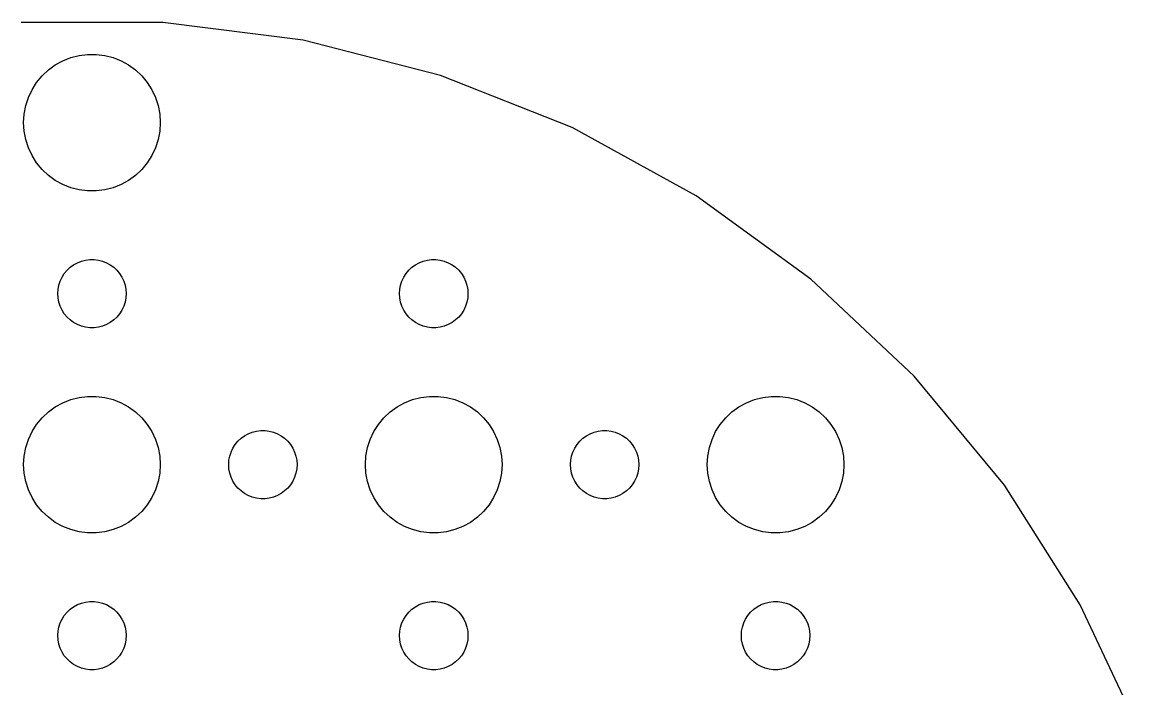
# Model space of a CAD drawing. Header units: metres. Extents: x -52 to 52, y -49 to 489.
# Drawn here: x -3.05 to 46.02, y 130.17 to 159.4 of the extents above; entities that cross this region are included whole.
import ezdxf

# ---------------------------------------------------------------- set-up
doc = ezdxf.new("R2010")
doc.units = ezdxf.units.M

msp = doc.modelspace()

# ---------------------------------------------------------------- linework, layer by layer
for p, q in [((3.10791, 159.399), (-3.10791, 159.399)), ((9.27475, 158.62), (3.10791, 159.399)), ((15.2953, 157.074), (9.27475, 158.62)), ((-1.91226, 157.312), (-1.60747, 157.533)), ((-1.60747, 157.533), (-1.27733, 157.714)), ((-1.27733, 157.714), (-0.927048, 157.853)), ((-0.927048, 157.853), (-0.562134, 157.947)), ((-0.562134, 157.947), (-0.18837, 157.994)), ((-0.18837, 157.994), (0.18837, 157.994)), ((0.18837, 157.994), (0.562134, 157.947)), ((0.562134, 157.947), (0.927048, 157.853)), ((0.927048, 157.853), (1.27733, 157.714)), ((1.27733, 157.714), (1.60747, 157.533)), ((1.60747, 157.533), (1.91226, 157.312)), ((-2.42705, 156.763), (-2.1869, 157.054)), ((-2.1869, 157.054), (-1.91226, 157.312)), ((1.91226, 157.312), (2.1869, 157.054)), ((2.1869, 157.054), (2.42705, 156.763)), ((21.0747, 154.786), (15.2953, 157.074)), ((-2.62891, 156.445), (-2.42705, 156.763)), ((2.42705, 156.763), (2.62891, 156.445)), ((-2.90575, 155.746), (-2.78932, 156.104)), ((-2.78932, 156.104), (-2.62891, 156.445)), ((2.62891, 156.445), (2.78932, 156.104)), ((2.78932, 156.104), (2.90575, 155.746)), ((-2.97633, 155.376), (-2.90575, 155.746)), ((2.90575, 155.746), (2.97633, 155.376)), ((-3, 155), (-2.97633, 155.376)), ((2.97633, 155.376), (3, 155)), ((-2.97633, 154.624), (-3, 155)), ((-2.90575, 154.254), (-2.97633, 154.624)), ((2.97633, 154.624), (2.90575, 154.254)), ((3, 155), (2.97633, 154.624)), ((26.5217, 151.791), (21.0747, 154.786)), ((-2.78932, 153.896), (-2.90575, 154.254)), ((2.90575, 154.254), (2.78932, 153.896)), ((-2.62891, 153.555), (-2.78932, 153.896)), ((2.78932, 153.896), (2.62891, 153.555)), ((-2.42705, 153.237), (-2.62891, 153.555)), ((-2.1869, 152.946), (-2.42705, 153.237)), ((2.42705, 153.237), (2.1869, 152.946)), ((2.62891, 153.555), (2.42705, 153.237)), ((-1.91226, 152.688), (-2.1869, 152.946)), ((-1.60747, 152.467), (-1.91226, 152.688)), ((1.91226, 152.688), (1.60747, 152.467)), ((2.1869, 152.946), (1.91226, 152.688)), ((-1.27733, 152.286), (-1.60747, 152.467)), ((-0.927048, 152.147), (-1.27733, 152.286)), ((-0.562134, 152.053), (-0.927048, 152.147)), ((0.927048, 152.147), (0.562134, 152.053)), ((1.27733, 152.286), (0.927048, 152.147)), ((1.60747, 152.467), (1.27733, 152.286)), ((-0.18837, 152.006), (-0.562134, 152.053)), ((0.18837, 152.006), (-0.18837, 152.006)), ((0.562134, 152.053), (0.18837, 152.006)), ((31.5504, 148.138), (26.5217, 151.791)), ((-0.956131, 148.656), (-0.803726, 148.766)), ((-0.803726, 148.766), (-0.638657, 148.857)), ((-0.638657, 148.857), (-0.463516, 148.927)), ((-0.463516, 148.927), (-0.281067, 148.973)), ((-0.281067, 148.973), (-0.094177, 148.997)), ((-0.094177, 148.997), (0.094177, 148.997)), ((0.094177, 148.997), (0.281067, 148.973)), ((0.281067, 148.973), (0.463516, 148.927)), ((0.463516, 148.927), (0.638657, 148.857)), ((0.638657, 148.857), (0.803726, 148.766)), ((0.803726, 148.766), (0.956131, 148.656)), ((14.0439, 148.656), (14.1963, 148.766)), ((14.1963, 148.766), (14.3613, 148.857)), ((14.3613, 148.857), (14.5365, 148.927)), ((14.5365, 148.927), (14.7189, 148.973)), ((14.7189, 148.973), (14.9058, 148.997)), ((14.9058, 148.997), (15.0942, 148.997)), ((15.0942, 148.997), (15.2811, 148.973)), ((15.2811, 148.973), (15.4635, 148.927)), ((15.4635, 148.927), (15.6387, 148.857)), ((15.6387, 148.857), (15.8037, 148.766)), ((15.8037, 148.766), (15.9561, 148.656)), ((-1.39465, 148.052), (-1.31445, 148.223)), ((-1.31445, 148.223), (-1.21352, 148.382)), ((-1.21352, 148.382), (-1.09344, 148.527)), ((-1.09344, 148.527), (-0.956131, 148.656)), ((0.956131, 148.656), (1.09344, 148.527)), ((1.09344, 148.527), (1.21352, 148.382)), ((1.21352, 148.382), (1.31445, 148.223)), ((1.31445, 148.223), (1.39465, 148.052)), ((13.6053, 148.052), (13.6855, 148.223)), ((13.6855, 148.223), (13.7865, 148.382)), ((13.7865, 148.382), (13.9065, 148.527)), ((13.9065, 148.527), (14.0439, 148.656)), ((15.9561, 148.656), (16.0934, 148.527)), ((16.0934, 148.527), (16.2135, 148.382)), ((16.2135, 148.382), (16.3145, 148.223)), ((16.3145, 148.223), (16.3947, 148.052)), ((-1.48816, 147.688), (-1.45287, 147.873)), ((-1.45287, 147.873), (-1.39465, 148.052)), ((1.39465, 148.052), (1.45287, 147.873)), ((1.45287, 147.873), (1.48816, 147.688)), ((13.5118, 147.688), (13.5471, 147.873)), ((13.5471, 147.873), (13.6053, 148.052)), ((16.3947, 148.052), (16.4529, 147.873)), ((16.4529, 147.873), (16.4882, 147.688)), ((36.0816, 143.883), (31.5504, 148.138)), ((-1.5, 147.5), (-1.48816, 147.688)), ((-1.48816, 147.312), (-1.5, 147.5)), ((-1.45287, 147.127), (-1.48816, 147.312)), ((1.48816, 147.312), (1.45287, 147.127)), ((1.48816, 147.688), (1.5, 147.5)), ((1.5, 147.5), (1.48816, 147.312)), ((13.5, 147.5), (13.5118, 147.688)), ((13.5118, 147.312), (13.5, 147.5)), ((13.5471, 147.127), (13.5118, 147.312)), ((16.4882, 147.312), (16.4529, 147.127)), ((16.4882, 147.688), (16.5, 147.5)), ((16.5, 147.5), (16.4882, 147.312)), ((-1.39465, 146.948), (-1.45287, 147.127)), ((-1.31445, 146.777), (-1.39465, 146.948)), ((-1.21352, 146.618), (-1.31445, 146.777)), ((1.31445, 146.777), (1.21352, 146.618)), ((1.39465, 146.948), (1.31445, 146.777)), ((1.45287, 147.127), (1.39465, 146.948)), ((13.6053, 146.948), (13.5471, 147.127)), ((13.6855, 146.777), (13.6053, 146.948)), ((13.7865, 146.618), (13.6855, 146.777)), ((16.3145, 146.777), (16.2135, 146.618)), ((16.3947, 146.948), (16.3145, 146.777)), ((16.4529, 147.127), (16.3947, 146.948)), ((-1.09344, 146.473), (-1.21352, 146.618)), ((-0.956131, 146.344), (-1.09344, 146.473)), ((-0.803726, 146.234), (-0.956131, 146.344)), ((0.956131, 146.344), (0.803726, 146.234)), ((1.09344, 146.473), (0.956131, 146.344)), ((1.21352, 146.618), (1.09344, 146.473)), ((13.9065, 146.473), (13.7865, 146.618)), ((14.0439, 146.344), (13.9065, 146.473)), ((14.1963, 146.234), (14.0439, 146.344)), ((15.9561, 146.344), (15.8037, 146.234)), ((16.0934, 146.473), (15.9561, 146.344)), ((16.2135, 146.618), (16.0934, 146.473)), ((-0.638657, 146.143), (-0.803726, 146.234)), ((-0.463516, 146.073), (-0.638657, 146.143)), ((-0.281067, 146.027), (-0.463516, 146.073)), ((-0.094177, 146.003), (-0.281067, 146.027)), ((0.094177, 146.003), (-0.094177, 146.003)), ((0.281067, 146.027), (0.094177, 146.003)), ((0.463516, 146.073), (0.281067, 146.027)), ((0.638657, 146.143), (0.463516, 146.073)), ((0.803726, 146.234), (0.638657, 146.143)), ((14.3613, 146.143), (14.1963, 146.234)), ((14.5365, 146.073), (14.3613, 146.143)), ((14.7189, 146.027), (14.5365, 146.073)), ((14.9058, 146.003), (14.7189, 146.027)), ((15.0942, 146.003), (14.9058, 146.003)), ((15.2811, 146.027), (15.0942, 146.003)), ((15.4635, 146.073), (15.2811, 146.027)), ((15.6387, 146.143), (15.4635, 146.073)), ((15.8037, 146.234), (15.6387, 146.143)), ((40.0437, 139.093), (36.0816, 143.883)), ((-1.27733, 142.714), (-0.927048, 142.853)), ((-0.927048, 142.853), (-0.562134, 142.947)), ((-0.562134, 142.947), (-0.18837, 142.994)), ((-0.18837, 142.994), (0.18837, 142.994)), ((0.18837, 142.994), (0.562134, 142.947)), ((0.562134, 142.947), (0.927048, 142.853)), ((0.927048, 142.853), (1.27733, 142.714)), ((13.7227, 142.714), (14.0729, 142.853)), ((14.0729, 142.853), (14.4379, 142.947)), ((14.4379, 142.947), (14.8116, 142.994)), ((14.8116, 142.994), (15.1884, 142.994)), ((15.1884, 142.994), (15.5621, 142.947)), ((15.5621, 142.947), (15.927, 142.853)), ((15.927, 142.853), (16.2773, 142.714)), ((28.7227, 142.714), (29.0729, 142.853)), ((29.0729, 142.853), (29.4379, 142.947)), ((29.4379, 142.947), (29.8116, 142.994)), ((29.8116, 142.994), (30.1884, 142.994)), ((30.1884, 142.994), (30.5621, 142.947)), ((30.5621, 142.947), (30.927, 142.853)), ((30.927, 142.853), (31.2773, 142.714)), ((-1.91226, 142.312), (-1.60747, 142.533)), ((-1.60747, 142.533), (-1.27733, 142.714)), ((1.27733, 142.714), (1.60747, 142.533)), ((1.60747, 142.533), (1.91226, 142.312)), ((13.0877, 142.312), (13.3925, 142.533)), ((13.3925, 142.533), (13.7227, 142.714)), ((16.2773, 142.714), (16.6075, 142.533)), ((16.6075, 142.533), (16.9123, 142.312)), ((28.0877, 142.312), (28.3925, 142.533)), ((28.3925, 142.533), (28.7227, 142.714)), ((31.2773, 142.714), (31.6075, 142.533)), ((31.6075, 142.533), (31.9123, 142.312)), ((-2.42705, 141.763), (-2.1869, 142.054)), ((-2.1869, 142.054), (-1.91226, 142.312)), ((1.91226, 142.312), (2.1869, 142.054)), ((2.1869, 142.054), (2.42705, 141.763)), ((12.5729, 141.763), (12.8131, 142.054)), ((12.8131, 142.054), (13.0877, 142.312)), ((16.9123, 142.312), (17.1869, 142.054)), ((17.1869, 142.054), (17.427, 141.763)), ((27.5729, 141.763), (27.8131, 142.054)), ((27.8131, 142.054), (28.0877, 142.312)), ((31.9123, 142.312), (32.1869, 142.054)), ((32.1869, 142.054), (32.427, 141.763)), ((-2.78932, 141.104), (-2.62891, 141.445)), ((-2.62891, 141.445), (-2.42705, 141.763)), ((2.42705, 141.763), (2.62891, 141.445)), ((2.62891, 141.445), (2.78932, 141.104)), ((6.69626, 141.266), (6.86133, 141.357)), ((6.86133, 141.357), (7.03647, 141.427)), ((7.03647, 141.427), (7.21892, 141.473)), ((7.21892, 141.473), (7.40581, 141.497)), ((7.40581, 141.497), (7.59418, 141.497)), ((7.59418, 141.497), (7.78107, 141.473)), ((7.78107, 141.473), (7.96352, 141.427)), ((7.96352, 141.427), (8.13866, 141.357)), ((8.13866, 141.357), (8.30373, 141.266)), ((12.2107, 141.104), (12.3711, 141.445)), ((12.3711, 141.445), (12.5729, 141.763)), ((17.427, 141.763), (17.6289, 141.445)), ((17.6289, 141.445), (17.7893, 141.104)), ((21.6963, 141.266), (21.8613, 141.357)), ((21.8613, 141.357), (22.0365, 141.427)), ((22.0365, 141.427), (22.2189, 141.473)), ((22.2189, 141.473), (22.4058, 141.497)), ((22.4058, 141.497), (22.5942, 141.497)), ((22.5942, 141.497), (22.7811, 141.473)), ((22.7811, 141.473), (22.9635, 141.427)), ((22.9635, 141.427), (23.1387, 141.357)), ((23.1387, 141.357), (23.3037, 141.266)), ((27.2107, 141.104), (27.3711, 141.445)), ((27.3711, 141.445), (27.5729, 141.763)), ((32.427, 141.763), (32.6289, 141.445)), ((32.6289, 141.445), (32.7893, 141.104)), ((-2.90575, 140.746), (-2.78932, 141.104)), ((2.78932, 141.104), (2.90575, 140.746)), ((6.18553, 140.723), (6.28647, 140.882)), ((6.28647, 140.882), (6.40654, 141.027)), ((6.40654, 141.027), (6.54385, 141.156)), ((6.54385, 141.156), (6.69626, 141.266)), ((8.30373, 141.266), (8.45613, 141.156)), ((8.45613, 141.156), (8.59344, 141.027)), ((8.59344, 141.027), (8.71352, 140.882)), ((8.71352, 140.882), (8.81445, 140.723)), ((12.0942, 140.746), (12.2107, 141.104)), ((17.7893, 141.104), (17.9057, 140.746)), ((21.1855, 140.723), (21.2865, 140.882)), ((21.2865, 140.882), (21.4065, 141.027)), ((21.4065, 141.027), (21.5439, 141.156)), ((21.5439, 141.156), (21.6963, 141.266)), ((23.3037, 141.266), (23.4561, 141.156)), ((23.4561, 141.156), (23.5934, 141.027)), ((23.5934, 141.027), (23.7135, 140.882)), ((23.7135, 140.882), (23.8145, 140.723)), ((27.0942, 140.746), (27.2107, 141.104)), ((32.7893, 141.104), (32.9057, 140.746)), ((-3, 140), (-2.97633, 140.376)), ((-2.97633, 140.376), (-2.90575, 140.746)), ((2.90575, 140.746), (2.97633, 140.376)), ((2.97633, 140.376), (3, 140)), ((6.01183, 140.188), (6.04712, 140.373)), ((6.04712, 140.373), (6.10533, 140.552)), ((6.10533, 140.552), (6.18553, 140.723)), ((8.81445, 140.723), (8.89465, 140.552)), ((8.89465, 140.552), (8.95287, 140.373)), ((8.95287, 140.373), (8.98816, 140.188)), ((12, 140), (12.0237, 140.376)), ((12.0237, 140.376), (12.0942, 140.746)), ((17.9057, 140.746), (17.9763, 140.376)), ((17.9763, 140.376), (18, 140)), ((21.0118, 140.188), (21.0471, 140.373)), ((21.0471, 140.373), (21.1053, 140.552)), ((21.1053, 140.552), (21.1855, 140.723)), ((23.8145, 140.723), (23.8947, 140.552)), ((23.8947, 140.552), (23.9529, 140.373)), ((23.9529, 140.373), (23.9882, 140.188)), ((27, 140), (27.0237, 140.376)), ((27.0237, 140.376), (27.0942, 140.746)), ((32.9057, 140.746), (32.9763, 140.376)), ((32.9763, 140.376), (33, 140)), ((-2.97633, 139.624), (-3, 140)), ((3, 140), (2.97633, 139.624)), ((6, 140), (6.01183, 140.188)), ((6.01183, 139.812), (6, 140)), ((8.98816, 140.188), (9, 140)), ((9, 140), (8.98816, 139.812)), ((12.0237, 139.624), (12, 140)), ((18, 140), (17.9763, 139.624)), ((21, 140), (21.0118, 140.188)), ((21.0118, 139.812), (21, 140)), ((23.9882, 140.188), (24, 140)), ((24, 140), (23.9882, 139.812)), ((27.0237, 139.624), (27, 140)), ((33, 140), (32.9763, 139.624)), ((-2.90575, 139.254), (-2.97633, 139.624)), ((2.97633, 139.624), (2.90575, 139.254)), ((6.04712, 139.627), (6.01183, 139.812)), ((6.10533, 139.448), (6.04712, 139.627)), ((6.18553, 139.277), (6.10533, 139.448)), ((8.89465, 139.448), (8.81445, 139.277)), ((8.95287, 139.627), (8.89465, 139.448)), ((8.98816, 139.812), (8.95287, 139.627)), ((12.0942, 139.254), (12.0237, 139.624)), ((17.9763, 139.624), (17.9057, 139.254)), ((21.0471, 139.627), (21.0118, 139.812)), ((21.1053, 139.448), (21.0471, 139.627)), ((21.1855, 139.277), (21.1053, 139.448)), ((23.8947, 139.448), (23.8145, 139.277)), ((23.9529, 139.627), (23.8947, 139.448)), ((23.9882, 139.812), (23.9529, 139.627)), ((27.0942, 139.254), (27.0237, 139.624)), ((32.9763, 139.624), (32.9057, 139.254)), ((-2.78932, 138.896), (-2.90575, 139.254)), ((-2.62891, 138.555), (-2.78932, 138.896)), ((2.78932, 138.896), (2.62891, 138.555)), ((2.90575, 139.254), (2.78932, 138.896)), ((6.28647, 139.118), (6.18553, 139.277)), ((6.40654, 138.973), (6.28647, 139.118)), ((6.54385, 138.844), (6.40654, 138.973)), ((8.59344, 138.973), (8.45613, 138.844)), ((8.71352, 139.118), (8.59344, 138.973)), ((8.81445, 139.277), (8.71352, 139.118)), ((12.2107, 138.896), (12.0942, 139.254)), ((12.3711, 138.555), (12.2107, 138.896)), ((17.7893, 138.896), (17.6289, 138.555)), ((17.9057, 139.254), (17.7893, 138.896)), ((21.2865, 139.118), (21.1855, 139.277)), ((21.4065, 138.973), (21.2865, 139.118)), ((21.5439, 138.844), (21.4065, 138.973)), ((23.5934, 138.973), (23.4561, 138.844)), ((23.7135, 139.118), (23.5934, 138.973)), ((23.8145, 139.277), (23.7135, 139.118)), ((27.2107, 138.896), (27.0942, 139.254)), ((27.3711, 138.555), (27.2107, 138.896)), ((32.7893, 138.896), (32.6289, 138.555)), ((32.9057, 139.254), (32.7893, 138.896)), ((43.3743, 133.845), (40.0437, 139.093)), ((-2.42705, 138.237), (-2.62891, 138.555)), ((2.62891, 138.555), (2.42705, 138.237)), ((6.69626, 138.734), (6.54385, 138.844)), ((6.86133, 138.643), (6.69626, 138.734)), ((7.03647, 138.573), (6.86133, 138.643)), ((7.21892, 138.527), (7.03647, 138.573)), ((7.40581, 138.503), (7.21892, 138.527)), ((7.59418, 138.503), (7.40581, 138.503)), ((7.78107, 138.527), (7.59418, 138.503)), ((7.96352, 138.573), (7.78107, 138.527)), ((8.13866, 138.643), (7.96352, 138.573)), ((8.30373, 138.734), (8.13866, 138.643)), ((8.45613, 138.844), (8.30373, 138.734)), ((12.5729, 138.237), (12.3711, 138.555)), ((17.6289, 138.555), (17.427, 138.237)), ((21.6963, 138.734), (21.5439, 138.844)), ((21.8613, 138.643), (21.6963, 138.734)), ((22.0365, 138.573), (21.8613, 138.643)), ((22.2189, 138.527), (22.0365, 138.573)), ((22.4058, 138.503), (22.2189, 138.527)), ((22.5942, 138.503), (22.4058, 138.503)), ((22.7811, 138.527), (22.5942, 138.503)), ((22.9635, 138.573), (22.7811, 138.527)), ((23.1387, 138.643), (22.9635, 138.573)), ((23.3037, 138.734), (23.1387, 138.643)), ((23.4561, 138.844), (23.3037, 138.734)), ((27.5729, 138.237), (27.3711, 138.555)), ((32.6289, 138.555), (32.427, 138.237)), ((-2.1869, 137.946), (-2.42705, 138.237)), ((-1.91226, 137.688), (-2.1869, 137.946)), ((2.1869, 137.946), (1.91226, 137.688)), ((2.42705, 138.237), (2.1869, 137.946)), ((12.8131, 137.946), (12.5729, 138.237)), ((13.0877, 137.688), (12.8131, 137.946)), ((17.1869, 137.946), (16.9123, 137.688)), ((17.427, 138.237), (17.1869, 137.946)), ((27.8131, 137.946), (27.5729, 138.237)), ((28.0877, 137.688), (27.8131, 137.946)), ((32.1869, 137.946), (31.9123, 137.688)), ((32.427, 138.237), (32.1869, 137.946)), ((-1.60747, 137.467), (-1.91226, 137.688)), ((-1.27733, 137.286), (-1.60747, 137.467)), ((1.60747, 137.467), (1.27733, 137.286)), ((1.91226, 137.688), (1.60747, 137.467)), ((13.3925, 137.467), (13.0877, 137.688)), ((13.7227, 137.286), (13.3925, 137.467)), ((16.6075, 137.467), (16.2773, 137.286)), ((16.9123, 137.688), (16.6075, 137.467)), ((28.3925, 137.467), (28.0877, 137.688)), ((28.7227, 137.286), (28.3925, 137.467)), ((31.6075, 137.467), (31.2773, 137.286)), ((31.9123, 137.688), (31.6075, 137.467)), ((-0.927048, 137.147), (-1.27733, 137.286)), ((-0.562134, 137.053), (-0.927048, 137.147)), ((-0.18837, 137.006), (-0.562134, 137.053)), ((0.18837, 137.006), (-0.18837, 137.006)), ((0.562134, 137.053), (0.18837, 137.006)), ((0.927048, 137.147), (0.562134, 137.053)), ((1.27733, 137.286), (0.927048, 137.147)), ((14.0729, 137.147), (13.7227, 137.286)), ((14.4379, 137.053), (14.0729, 137.147)), ((14.8116, 137.006), (14.4379, 137.053)), ((15.1884, 137.006), (14.8116, 137.006)), ((15.5621, 137.053), (15.1884, 137.006)), ((15.927, 137.147), (15.5621, 137.053)), ((16.2773, 137.286), (15.927, 137.147)), ((29.0729, 137.147), (28.7227, 137.286)), ((29.4379, 137.053), (29.0729, 137.147)), ((29.8116, 137.006), (29.4379, 137.053)), ((30.1884, 137.006), (29.8116, 137.006)), ((30.5621, 137.053), (30.1884, 137.006)), ((30.927, 137.147), (30.5621, 137.053)), ((31.2773, 137.286), (30.927, 137.147)), ((-0.281067, 133.973), (-0.094177, 133.997)), ((-0.094177, 133.997), (0.094177, 133.997)), ((0.094177, 133.997), (0.281067, 133.973)), ((14.7189, 133.973), (14.9058, 133.997)), ((14.9058, 133.997), (15.0942, 133.997)), ((15.0942, 133.997), (15.2811, 133.973)), ((29.7189, 133.973), (29.9058, 133.997)), ((29.9058, 133.997), (30.0942, 133.997)), ((30.0942, 133.997), (30.2811, 133.973)), ((-1.21352, 133.382), (-1.09344, 133.527)), ((-1.09344, 133.527), (-0.956131, 133.656)), ((-0.956131, 133.656), (-0.803726, 133.766)), ((-0.803726, 133.766), (-0.638657, 133.857)), ((-0.638657, 133.857), (-0.463516, 133.927)), ((-0.463516, 133.927), (-0.281067, 133.973)), ((0.281067, 133.973), (0.463516, 133.927)), ((0.463516, 133.927), (0.638657, 133.857)), ((0.638657, 133.857), (0.803726, 133.766)), ((0.803726, 133.766), (0.956131, 133.656)), ((0.956131, 133.656), (1.09344, 133.527)), ((1.09344, 133.527), (1.21352, 133.382)), ((13.7865, 133.382), (13.9065, 133.527)), ((13.9065, 133.527), (14.0439, 133.656)), ((14.0439, 133.656), (14.1963, 133.766)), ((14.1963, 133.766), (14.3613, 133.857)), ((14.3613, 133.857), (14.5365, 133.927)), ((14.5365, 133.927), (14.7189, 133.973)), ((15.2811, 133.973), (15.4635, 133.927)), ((15.4635, 133.927), (15.6387, 133.857)), ((15.6387, 133.857), (15.8037, 133.766)), ((15.8037, 133.766), (15.9561, 133.656)), ((15.9561, 133.656), (16.0934, 133.527)), ((16.0934, 133.527), (16.2135, 133.382)), ((28.7865, 133.382), (28.9065, 133.527)), ((28.9065, 133.527), (29.0439, 133.656)), ((29.0439, 133.656), (29.1963, 133.766)), ((29.1963, 133.766), (29.3613, 133.857)), ((29.3613, 133.857), (29.5365, 133.927)), ((29.5365, 133.927), (29.7189, 133.973)), ((30.2811, 133.973), (30.4635, 133.927)), ((30.4635, 133.927), (30.6387, 133.857)), ((30.6387, 133.857), (30.8037, 133.766)), ((30.8037, 133.766), (30.9561, 133.656)), ((30.9561, 133.656), (31.0934, 133.527)), ((31.0934, 133.527), (31.2135, 133.382)), ((46.0209, 128.221), (43.3743, 133.845)), ((-1.45287, 132.873), (-1.39465, 133.052)), ((-1.39465, 133.052), (-1.31445, 133.223)), ((-1.31445, 133.223), (-1.21352, 133.382)), ((1.21352, 133.382), (1.31445, 133.223)), ((1.31445, 133.223), (1.39465, 133.052)), ((1.39465, 133.052), (1.45287, 132.873)), ((13.5471, 132.873), (13.6053, 133.052)), ((13.6053, 133.052), (13.6855, 133.223)), ((13.6855, 133.223), (13.7865, 133.382)), ((16.2135, 133.382), (16.3145, 133.223)), ((16.3145, 133.223), (16.3947, 133.052)), ((16.3947, 133.052), (16.4529, 132.873)), ((28.5471, 132.873), (28.6053, 133.052)), ((28.6053, 133.052), (28.6855, 133.223)), ((28.6855, 133.223), (28.7865, 133.382)), ((31.2135, 133.382), (31.3145, 133.223)), ((31.3145, 133.223), (31.3947, 133.052)), ((31.3947, 133.052), (31.4529, 132.873)), ((-1.5, 132.5), (-1.48816, 132.688)), ((-1.48816, 132.688), (-1.45287, 132.873)), ((1.45287, 132.873), (1.48816, 132.688)), ((1.48816, 132.688), (1.5, 132.5)), ((13.5, 132.5), (13.5118, 132.688)), ((13.5118, 132.688), (13.5471, 132.873)), ((16.4529, 132.873), (16.4882, 132.688)), ((16.4882, 132.688), (16.5, 132.5)), ((28.5, 132.5), (28.5118, 132.688)), ((28.5118, 132.688), (28.5471, 132.873)), ((31.4529, 132.873), (31.4882, 132.688)), ((31.4882, 132.688), (31.5, 132.5)), ((-1.48816, 132.312), (-1.5, 132.5)), ((-1.45287, 132.127), (-1.48816, 132.312)), ((-1.39465, 131.948), (-1.45287, 132.127)), ((1.45287, 132.127), (1.39465, 131.948)), ((1.48816, 132.312), (1.45287, 132.127)), ((1.5, 132.5), (1.48816, 132.312)), ((13.5118, 132.312), (13.5, 132.5)), ((13.5471, 132.127), (13.5118, 132.312)), ((13.6053, 131.948), (13.5471, 132.127)), ((16.4529, 132.127), (16.3947, 131.948)), ((16.4882, 132.312), (16.4529, 132.127)), ((16.5, 132.5), (16.4882, 132.312)), ((28.5118, 132.312), (28.5, 132.5)), ((28.5471, 132.127), (28.5118, 132.312)), ((28.6053, 131.948), (28.5471, 132.127)), ((31.4529, 132.127), (31.3947, 131.948)), ((31.4882, 132.312), (31.4529, 132.127)), ((31.5, 132.5), (31.4882, 132.312)), ((-1.31445, 131.777), (-1.39465, 131.948)), ((-1.21352, 131.618), (-1.31445, 131.777)), ((-1.09344, 131.473), (-1.21352, 131.618)), ((1.21352, 131.618), (1.09344, 131.473)), ((1.31445, 131.777), (1.21352, 131.618)), ((1.39465, 131.948), (1.31445, 131.777)), ((13.6855, 131.777), (13.6053, 131.948)), ((13.7865, 131.618), (13.6855, 131.777)), ((13.9065, 131.473), (13.7865, 131.618)), ((16.2135, 131.618), (16.0934, 131.473)), ((16.3145, 131.777), (16.2135, 131.618)), ((16.3947, 131.948), (16.3145, 131.777)), ((28.6855, 131.777), (28.6053, 131.948)), ((28.7865, 131.618), (28.6855, 131.777)), ((28.9065, 131.473), (28.7865, 131.618)), ((31.2135, 131.618), (31.0934, 131.473)), ((31.3145, 131.777), (31.2135, 131.618)), ((31.3947, 131.948), (31.3145, 131.777)), ((-0.956131, 131.344), (-1.09344, 131.473)), ((-0.803726, 131.234), (-0.956131, 131.344)), ((-0.638657, 131.143), (-0.803726, 131.234)), ((-0.463516, 131.073), (-0.638657, 131.143)), ((-0.281067, 131.027), (-0.463516, 131.073)), ((0.463516, 131.073), (0.281067, 131.027)), ((0.638657, 131.143), (0.463516, 131.073)), ((0.803726, 131.234), (0.638657, 131.143)), ((0.956131, 131.344), (0.803726, 131.234)), ((1.09344, 131.473), (0.956131, 131.344)), ((14.0439, 131.344), (13.9065, 131.473)), ((14.1963, 131.234), (14.0439, 131.344)), ((14.3613, 131.143), (14.1963, 131.234)), ((14.5365, 131.073), (14.3613, 131.143)), ((14.7189, 131.027), (14.5365, 131.073)), ((15.4635, 131.073), (15.2811, 131.027)), ((15.6387, 131.143), (15.4635, 131.073)), ((15.8037, 131.234), (15.6387, 131.143)), ((15.9561, 131.344), (15.8037, 131.234)), ((16.0934, 131.473), (15.9561, 131.344)), ((29.0439, 131.344), (28.9065, 131.473)), ((29.1963, 131.234), (29.0439, 131.344)), ((29.3613, 131.143), (29.1963, 131.234)), ((29.5365, 131.073), (29.3613, 131.143)), ((29.7189, 131.027), (29.5365, 131.073)), ((30.4635, 131.073), (30.2811, 131.027)), ((30.6387, 131.143), (30.4635, 131.073)), ((30.8037, 131.234), (30.6387, 131.143)), ((30.9561, 131.344), (30.8037, 131.234)), ((31.0934, 131.473), (30.9561, 131.344)), ((-0.094177, 131.003), (-0.281067, 131.027)), ((0.094177, 131.003), (-0.094177, 131.003)), ((0.281067, 131.027), (0.094177, 131.003)), ((14.9058, 131.003), (14.7189, 131.027)), ((15.0942, 131.003), (14.9058, 131.003)), ((15.2811, 131.027), (15.0942, 131.003)), ((29.9058, 131.003), (29.7189, 131.027)), ((30.0942, 131.003), (29.9058, 131.003)), ((30.2811, 131.027), (30.0942, 131.003))]:
    msp.add_line(p, q)

doc.saveas('drawing.dxf')
